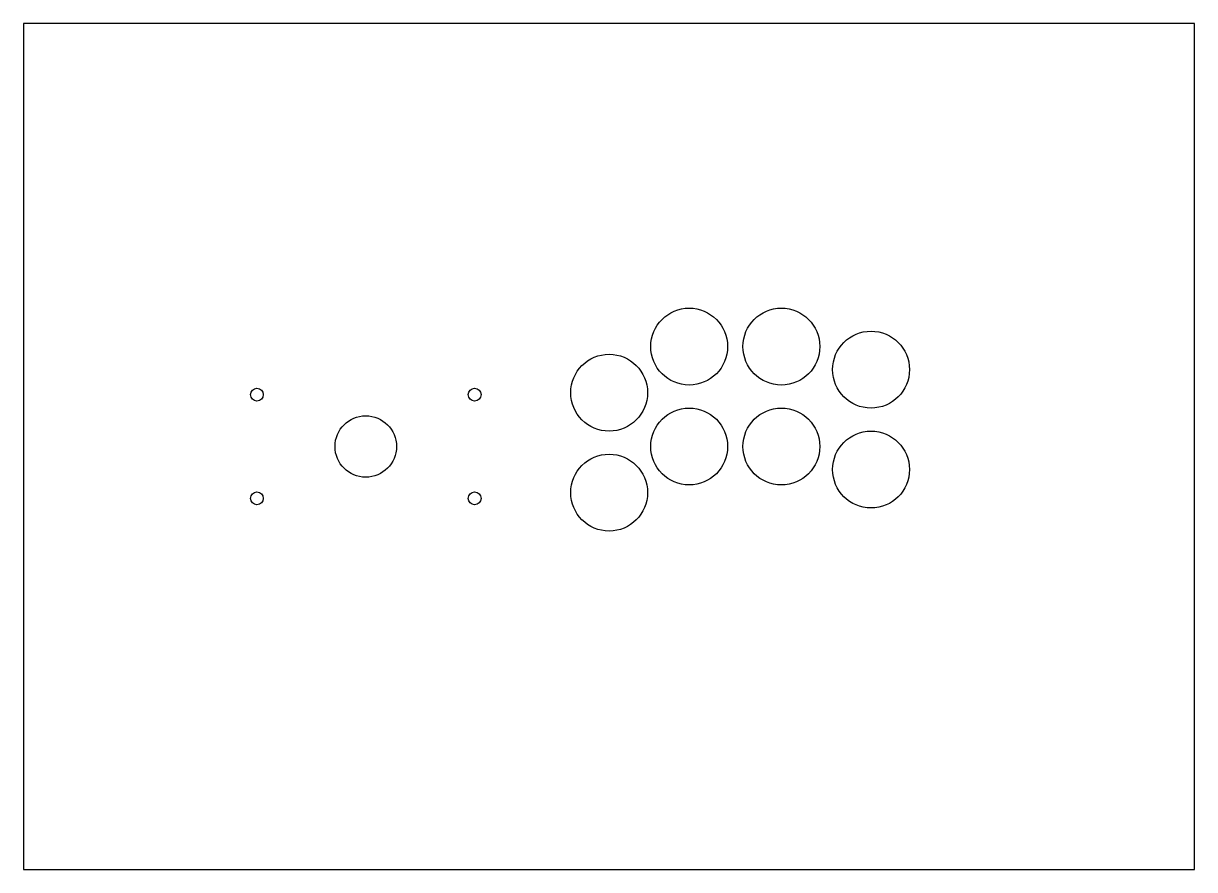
# Model space of a CAD drawing. Header units: millimetres. Extents: x -229 to 229, y -165 to 165.
import ezdxf

# ---------------------------------------------------------------- set-up
doc = ezdxf.new("R2010")
doc.units = ezdxf.units.MM

msp = doc.modelspace()

# ---------------------------------------------------------------- linework, layer by layer
msp.add_lwpolyline([(228.6, 165.1), (-228.6, 165.1), (-228.6, -165.1), (228.6, -165.1)], close=True)
for centre, radius in [((31.3, 39), 15), ((67.3, 39), 15), ((102.3, 30), 15), ((0.05, 21), 15), ((-137.45, 20.25), 2.5), ((-52.45, 20.25), 2.5), ((31.3, 0), 15), ((67.3, 0), 15), ((-94.95, 0), 12), ((102.3, -9), 15), ((0.05, -18), 15), ((-137.45, -20.25), 2.5), ((-52.45, -20.25), 2.5)]:
    msp.add_circle(centre, radius)

doc.saveas('drawing.dxf')
